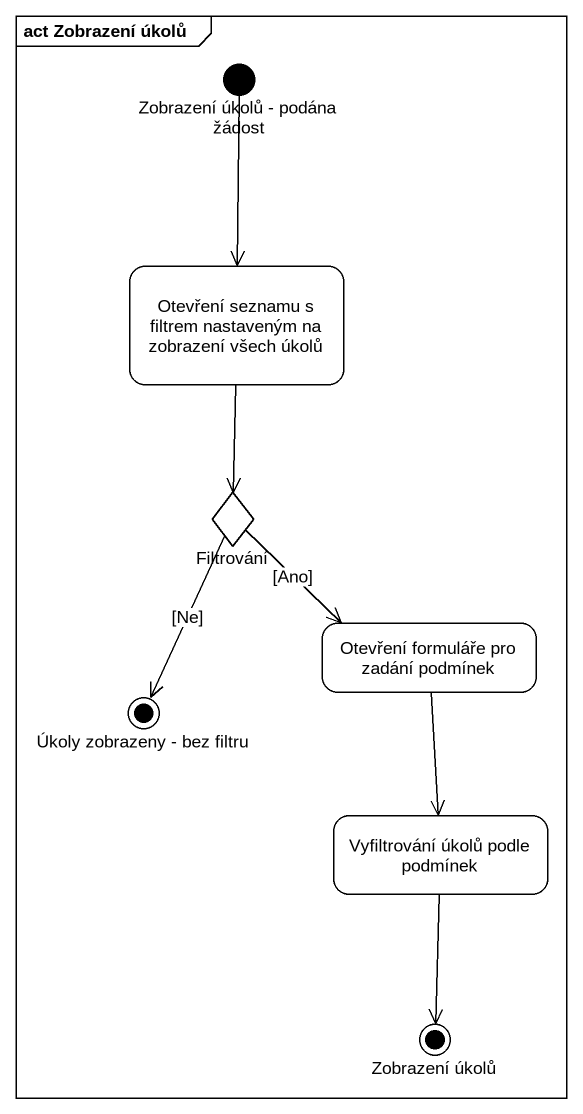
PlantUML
@startuml
mainframe act Zobrazení úkolů
hide empty description
state "Zobrazení úkolů - podána žádost" as Zobrazení_úkolů_podána <<start>>
state "Otevření seznamu s filtrem nastaveným na zobrazení všech úkolů" as Otevření_seznamu_s_filtrem
state Filtrování <<choice>>
state "Otevření formuláře pro zadání podmínek" as Otevření_formuláře_pro
state "Úkoly zobrazeny - bez filtru" as Úkoly_zobrazeny_bez_filtru <<end>>
state "Vyfiltrování úkolů podle podmínek" as Vyfiltrování_úkolů_podle
state "Zobrazení úkolů" as Zobrazení_úkolů <<end>>
Zobrazení_úkolů_podána --> Otevření_seznamu_s_filtrem
Otevření_seznamu_s_filtrem --> Filtrování
Filtrování --> Otevření_formuláře_pro : [Ano]
Filtrování --> Úkoly_zobrazeny_bez_filtru : [Ne]
Otevření_formuláře_pro --> Vyfiltrování_úkolů_podle
Vyfiltrování_úkolů_podle --> Zobrazení_úkolů
@enduml
